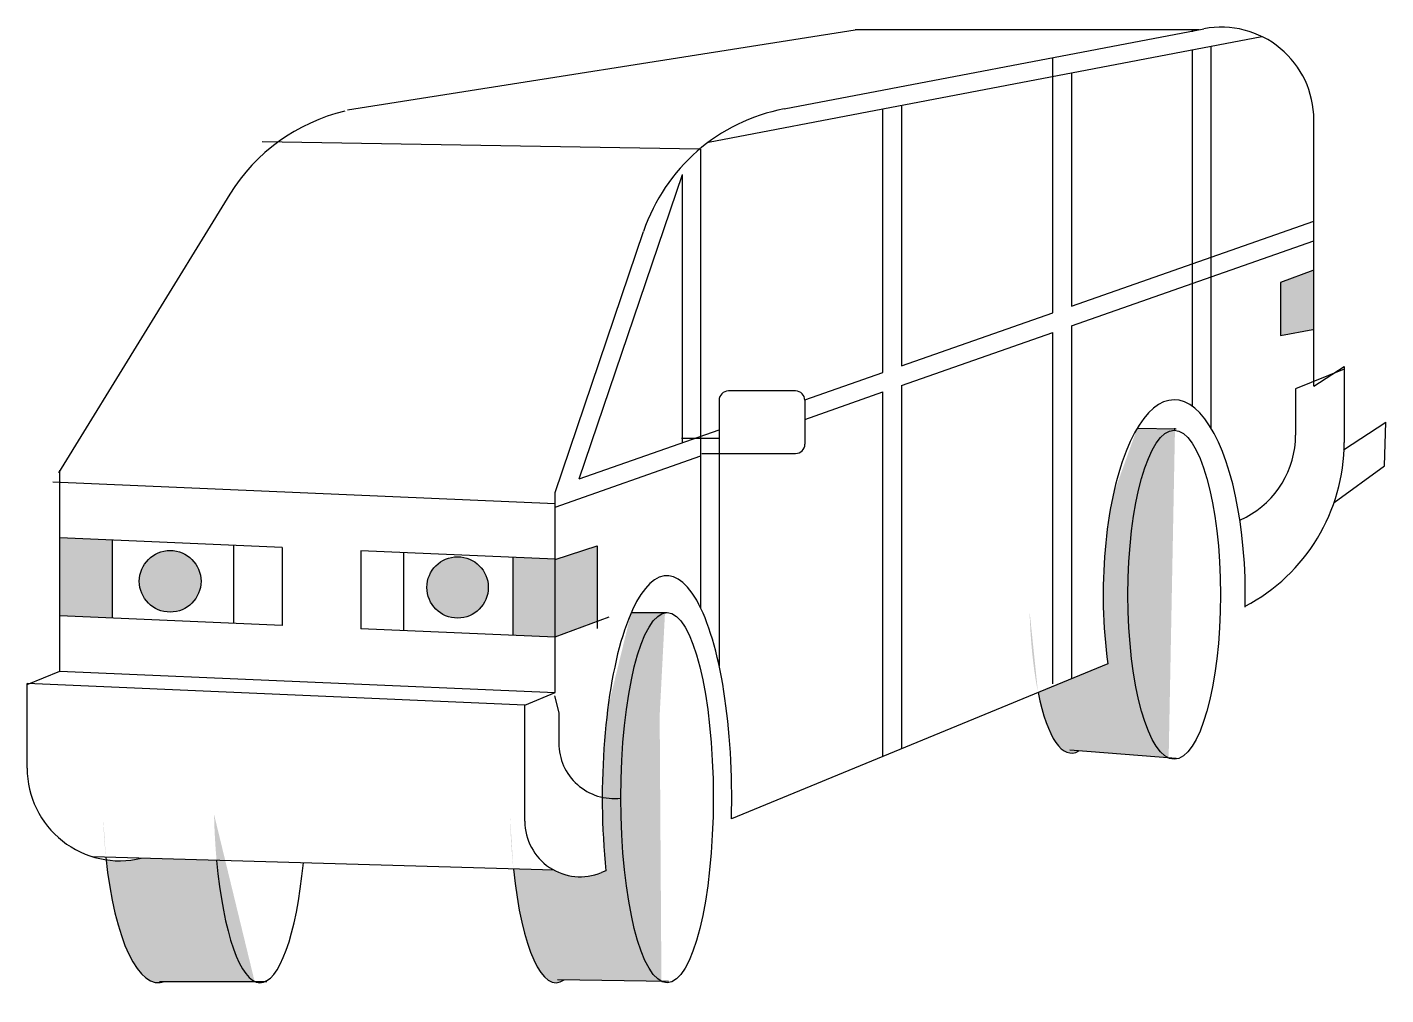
# Model space of a CAD drawing. Extents: x 0.64 to 7.99, y 2.23 to 7.46.
import ezdxf

# ---------------------------------------------------------------- set-up
doc = ezdxf.new("R2010")
doc.units = 0
doc.header["$MEASUREMENT"] = 0
doc.layers.get('0').update_dxf_attribs({"linetype": 'CONTINUOUS'})

msp = doc.modelspace()

# ---------------------------------------------------------------- hatches: boundary and pattern name
for color, points in [(1, [(7.596658049153944, 6.150977254147003), (7.416497667917611, 6.085234061288872), (7.41649766791761, 5.797982354210546), (7.596658049153944, 5.830853968547816)]), (1, [(1.100204188445161, 4.691925258780011), (0.8182873517306176, 4.704093343144553), (0.8182873517306177, 4.282476571120419), (1.100204188445161, 4.270308486755876)]), (2, [(1.247205214500699, 4.469537953452253, 1), (1.580638479358296, 4.469537953452253, 1)]), (2, [(2.801976600772093, 4.43635897682254, 1), (3.133766587853415, 4.43635897682254, 1)])]:
    msp.add_hatch(color=color).paths.add_polyline_path(points)
h = msp.add_hatch(color=256)
edge = h.paths.add_edge_path()
edge.add_ellipse((6.842019465044558, 4.396988301195378), major_axis=(0, 0.8889944899211173), ratio=0.2812310601330181, start_angle=359.74131694065363, end_angle=533.0850830992794, ccw=False)
edge.add_line((6.843148237060027, 5.285973730472889), (6.843407382272707, 5.291174855962971))
edge.add_line((6.843407382272707, 5.291174855962971), (6.641597551851724, 5.295884601405434))
edge.add_ellipse((6.842019465044558, 4.396988301195378), major_axis=(0, 1.053623120630899), ratio=0.3646403476069448, start_angle=391.444284336293, end_angle=470.7473412449164)
edge.add_line((6.482740279011604, 4.023744793497071), (6.105678711903315, 3.868265455034559))
edge.add_ellipse((6.317053504759798, 4.528782875352601), major_axis=(0.0328103662870376, 0.9877716738665896), ratio=0.2596605639001028, start_angle=132.4586293343824, end_angle=189.2761092660705)
edge.add_line((6.326015666678865, 3.55255498965049), (6.811919091874282, 3.514460329835358))
h = msp.add_hatch(color=1)
h.paths.add_polyline_path([(3.723014940711523, 4.660963435443495), (3.495361425859869, 4.587858192380112), (3.495361425859869, 4.168407269569682), (3.723014940711522, 4.25407746595015)])
h.paths.add_polyline_path([(3.495361425859869, 4.588545568262564), (3.265688802035271, 4.598458689789794), (3.265688802035271, 4.176841917765659), (3.49183689023401, 4.16708092211832), (3.495361425859869, 4.168407269569683)])
h = msp.add_hatch(color=256)
edge = h.paths.add_edge_path()
edge.add_ellipse((4.1, 3.3), major_axis=(0, 1), ratio=0.25, start_angle=2.5164056865278894, end_angle=173.0546026883902, ccw=False)
edge.add_line((4.089023638426646, 4.299035690946918), (3.906106877581992, 4.299035690946919))
edge.add_ellipse((4.1, 3.3), major_axis=(0, 1.2), ratio=0.2916666666666671, start_angle=393.6405124904328, end_angle=469.2203120220211)
edge.add_line((3.769509096657923, 2.904958297797131), (3.745672001575217, 2.89512919799587))
edge.add_arc((3.631309534609318, 3.172475959558852), 0.2999999999999998, 241.853116442769, 292.4085428808004, ccw=False)
edge.add_line((3.489789471543379, 2.907953613149683), (3.269340361134779, 2.914334217259223))
edge.add_ellipse((3.5, 3.3), major_axis=(0, 1), ratio=0.25, start_angle=472.6850790870517, end_angle=549.9355008439816)
edge.add_line((3.543134861872992, 2.314997391343997), (4.06976915124815, 2.30733815801157))
h = msp.add_hatch(color=256)
edge = h.paths.add_edge_path()
edge.add_ellipse((1.9, 3.3), major_axis=(0, 1), ratio=0.25, start_angle=109.82967598420001, end_angle=173.1929563283407, ccw=False)
edge.add_line((1.664823701097492, 2.960774802008618), (1.257356567695991, 2.972568392198506))
edge.add_arc((1.14085896073442, 3.458807333021047), 0.4999999999999999, 261.5535822853435, 283.4734769056912, ccw=False)
edge.add_ellipse((1.35, 3.3), major_axis=(0, 1), ratio=0.3, start_angle=109.61933745455, end_angle=186.8070436716593)
edge.add_line((1.385557811365873, 2.307049055419661), (1.870368490528437, 2.307049055419661))

# ---------------------------------------------------------------- linework, layer by layer
for p, q in [((2.373497589206039, 7.01734932871662), (5.116772245645075, 7.449950887924523)), ((4.732956708246818, 7.022760690933758), (7.00297179949782, 7.455768115879677)), ((6.976418821484643, 7.449950887924523), (5.116772245645075, 7.449950887924523)), ((6.940450583844125, 7.439596520308307), (6.940450583844125, 7.449950887924523)), ((5.267121564251767, 7.022850078191954), (7.316395729116359, 7.413750972444247)), ((7.040450583844125, 7.361114187234679), (7.040450583844125, 5.29920026182487)), ((6.185811999734739, 7.198091106907627), (6.185811999734739, 7.29989414745168)), ((6.940450583844125, 5.415444939293065), (6.940450583844125, 7.342039097090353)), ((6.285811999734738, 7.217166197051952), (6.285811999734738, 5.956162003968061)), ((6.185811999734739, 5.921074044848278), (6.185811999734739, 7.198091106907627)), ((4.323524139256531, 6.84285801877458), (5.267121564251767, 7.022850078191954)), ((5.267121564251767, 5.598724320408659), (5.267121564251767, 7.022850078191954)), ((5.367121564251766, 7.04192516833628), (5.367121564251766, 5.633812279528441)), ((7.596658049153945, 5.524210081788628), (7.596658049153945, 6.964623649734155)), ((4.275265798815578, 6.804600804485253), (1.91102667870853, 6.844813533245944)), ((4.282810376256265, 4.323302885795901), (4.282810376256265, 6.804472480728297)), ((3.625774091113735, 5.022808990020399), (4.182810376256265, 6.668737588318994)), ((4.182810376256265, 5.218261654033567), (4.182810376256265, 6.668737588318994)), ((1.736604597632499, 6.561423072248666), (0.8097358627258382, 5.055502741240431)), ((6.285811999734738, 5.956162003968061), (7.596658049153945, 6.416111129911559)), ((3.495361425859869, 4.949408781005477), (3.973104982426751, 6.361043540498949)), ((6.285811999734738, 5.850184813614704), (7.596658049153945, 6.310133939558202)), ((7.591425407221919, 6.149067785564988), (7.416497667917611, 6.085234061288872)), ((7.416497667917611, 6.085234061288872), (7.416497667917611, 5.797982354210546)), ((5.367121564251766, 5.633812279528441), (6.185811999734739, 5.921074044848278)), ((5.367121564251766, 5.527835089175085), (6.185811999734739, 5.815096854494922)), ((6.185811999734739, 3.914837180338113), (6.185811999734739, 5.815096854494922)), ((6.285811999734738, 5.850184813614704), (6.285811999734738, 3.942542461418144)), ((7.416497667917611, 5.797982354210546), (7.591425407221919, 5.829899233736676)), ((4.845129683063305, 5.450655981648449), (5.267121564251767, 5.598724320408659)), ((7.760709920466016, 5.615240023604131), (7.498226930354406, 5.509877708247681)), ((7.596658049153945, 5.524210081788628), (7.760709920466016, 5.630734491878858)), ((7.760709920466016, 5.630734491878858), (7.760709920466016, 5.220042497023741)), ((5.367121564251766, 5.527835089175086), (5.367121564251766, 3.563725330157168)), ((7.498226930354406, 5.509877708247681), (7.498226930354406, 5.259325505367045)), ((4.381746257345186, 5.448133228404633), (4.381746257345185, 4.011947182858979)), ((4.795129683063305, 5.498133228404633), (4.431746257345186, 5.498133228404633)), ((4.845129683063305, 5.344678791295093), (5.267121564251767, 5.492747130055302)), ((4.845129683063305, 5.448133228404633), (4.845129683063306, 5.210287269397352)), ((5.267121564251767, 3.522490860238928), (5.267121564251767, 5.492747130055303)), ((6.851701585747833, 5.290981289638999), (6.641597551851669, 5.295884601405434)), ((6.843697745822908, 5.297002543253466), (6.842999181611702, 5.282982140994164)), ((7.756961368602475, 5.180143576956329), (7.985981461464136, 5.33002959431361)), ((7.979048282142315, 5.093472789660382), (7.985981461464136, 5.33002959431361)), ((3.625774091113735, 5.022808990020399), (4.381746257345186, 5.288064194664627)), ((4.177407333011587, 5.243931436832401), (4.381746257345185, 5.243931436832401)), ((3.495361425859869, 4.871072656995747), (4.282810376256265, 5.147372422799993)), ((4.288542187724886, 5.160287269397351), (4.795129683063307, 5.160287269397352)), ((0.8182873517306177, 3.982197257876114), (0.8182873517306177, 5.0693966840046)), ((7.706569738956821, 4.895467076259095), (7.979048282142315, 5.093472789660382)), ((3.495361425859869, 4.888824881506868), (0.7793018208721563, 5.006055348469298)), ((3.495361425859869, 3.868239927758776), (3.495361425859869, 4.949408781005477)), ((7.19713541340814, 4.799082059516109), (7.230148343127339, 4.816366750743765)), ((2.018894623928134, 4.652272775252841), (0.8182873517306173, 4.704093343144554)), ((1.100204188445161, 4.691925258780011), (1.100204188445161, 4.270308486755876)), ((1.756411653754981, 4.663602055768842), (1.756411653754981, 4.241985283744707)), ((2.018894623928134, 4.652272775252841), (2.018894623928134, 4.230656003228707)), ((3.495361425859869, 4.588545568262564), (2.445429485351838, 4.633862692908318)), ((2.445429485351838, 4.633862692908318), (2.445429485351838, 4.212245920884183)), ((3.495866208087705, 4.588020290591), (3.723014940711522, 4.660963435443495)), ((3.723014940711522, 4.660963435443495), (3.723014940711522, 4.214186704269725)), ((2.675102089237953, 4.623949572241672), (2.675102089237953, 4.202332800217538)), ((3.265688802035271, 4.598458689789794), (3.265688802035271, 4.176841917765659)), ((2.018894623928134, 4.230656003228707), (0.8182873517306177, 4.282476571120419)), ((3.495866208087705, 4.168597228387654), (3.786616584251107, 4.27801193186739)), ((4.099703269935247, 4.299035690946919), (3.906106877581941, 4.299035690946919)), ((3.495361425859869, 4.166928796238429), (2.445429485351838, 4.212245920884183)), ((0.6408589607344197, 3.911080585205042), (0.8182873517306177, 3.984127622801622)), ((3.495361425859869, 3.866649482994125), (0.8182873517306177, 3.982197257876114)), ((6.482740279011602, 4.02374479349707), (4.448385985902202, 3.184889584474448)), ((0.6408589607344197, 3.458807333021049), (0.6408589607344197, 3.916398188010958)), ((3.331309534609318, 3.800273057128155), (0.6408589607344197, 3.916398188010958)), ((3.331309534609318, 3.800451665194672), (3.495361425859869, 3.868239927758776)), ((3.491858248427548, 3.850733179952584), (3.51470670442302, 3.759018068859348)), ((3.331309534609318, 3.172475959558853), (3.331309534609318, 3.800451665194672)), ((3.51470670442302, 3.759018068859348), (3.51470670442302, 3.595147950778051)), ((6.851701585747833, 3.511341396129342), (6.27847968465332, 3.55628179413538)), ((3.489789471543379, 2.907953613149683), (0.996432869595822, 2.980120479014772)), ((3.769509096657861, 2.904958297797105), (3.745672001575219, 2.895129197995871)), ((1.356377490431754, 2.307049055419661), (1.935859173662578, 2.307049055419661)), ((4.108410638750229, 2.306776166179549), (3.507602210454394, 2.315514169065512))]:
    msp.add_line(p, q)
for centre, radius in [((1.413921846929497, 4.469537953452253), 0.1667166324287988), ((2.967871594312754, 4.43635897682254), 0.1658949935406611)]:
    msp.add_circle(centre, radius)
for centre, radius, start, end in [((7.096658049153945, 6.964623649734155), 0.5, 0, 100.799485814834), ((2.58822542008866, 6.037264723312878), 1, 103.285420767337, 148.3883990170888), ((4.920329207559067, 6.040471758642713), 1, 100.799485814834, 161.3024926554833), ((4.431746257345186, 5.448133228404633), 0.05, 90, 180), ((4.795129683063305, 5.448133228404633), 0.05, 0, 90), ((6.760709920466018, 5.22004249702374), 1, 297.6992104119993, 5.088887490341641e-14), ((6.760709920466018, 5.22004249702374), 1, 297.6992104119993, 5.088887490341641e-14), ((6.998226930354406, 5.259325505367045), 0.5, 297.6353573837563, 0), ((4.795129683063307, 5.210287269397352), 0.05, 270, 1.781110621619569e-13), ((3.81470670442302, 3.595147950778051), 0.3, 180, 276.7563532106635), ((1.140858960734419, 3.458807333021049), 0.5, 179.9999999999999, 283.5108143629007), ((1.140858960734419, 3.458807333021048), 0.5, 179.9999999999999, 283.5108143629007), ((3.631309534609318, 3.172475959558852), 0.3, 179.9999999999999, 292.4085428808007), ((3.631309534609318, 3.172475959558852), 0.3, 179.9999999999999, 292.4085428808007)]:
    msp.add_arc(centre, radius, start, end)
for centre, major_axis, ratio, start_param, end_param in [((6.842019465044558, 4.396988301195378), (0, 1.053623120630899), 0.3646403476069448, 4.648758717898037, 8.216091049733093), ((4.1, 3.3), (0, 1.2), 0.2916666666666671, 4.616315909337348, 8.1894393620194), ((6.317053504759798, 4.528782875352601), (0.0328103662870376, 0.9877716738665896), 0.2596605639001028, 2.311839204563718, 3.303491302057477), ((1.35, 3.3), (0, 1), 0.3, 1.898523598196194, 3.260397977987292), ((1.9, 3.3), (0, 1), 0.25, 1.916889462322833, 4.35182426739912), ((3.5, 3.3), (0, 1), 0.25, 8.249910955118844, 9.598185163331532)]:
    msp.add_ellipse(centre, major_axis=major_axis, ratio=ratio, start_param=start_param, end_param=end_param)
for centre, major_axis, ratio in [((6.842019465044558, 4.396988301195378), (0, 0.8889944899211173), 0.2812310601330181), ((4.1, 3.3), (0, 1), 0.25)]:
    msp.add_ellipse(centre, major_axis=major_axis, ratio=ratio)

doc.saveas('drawing.dxf')
